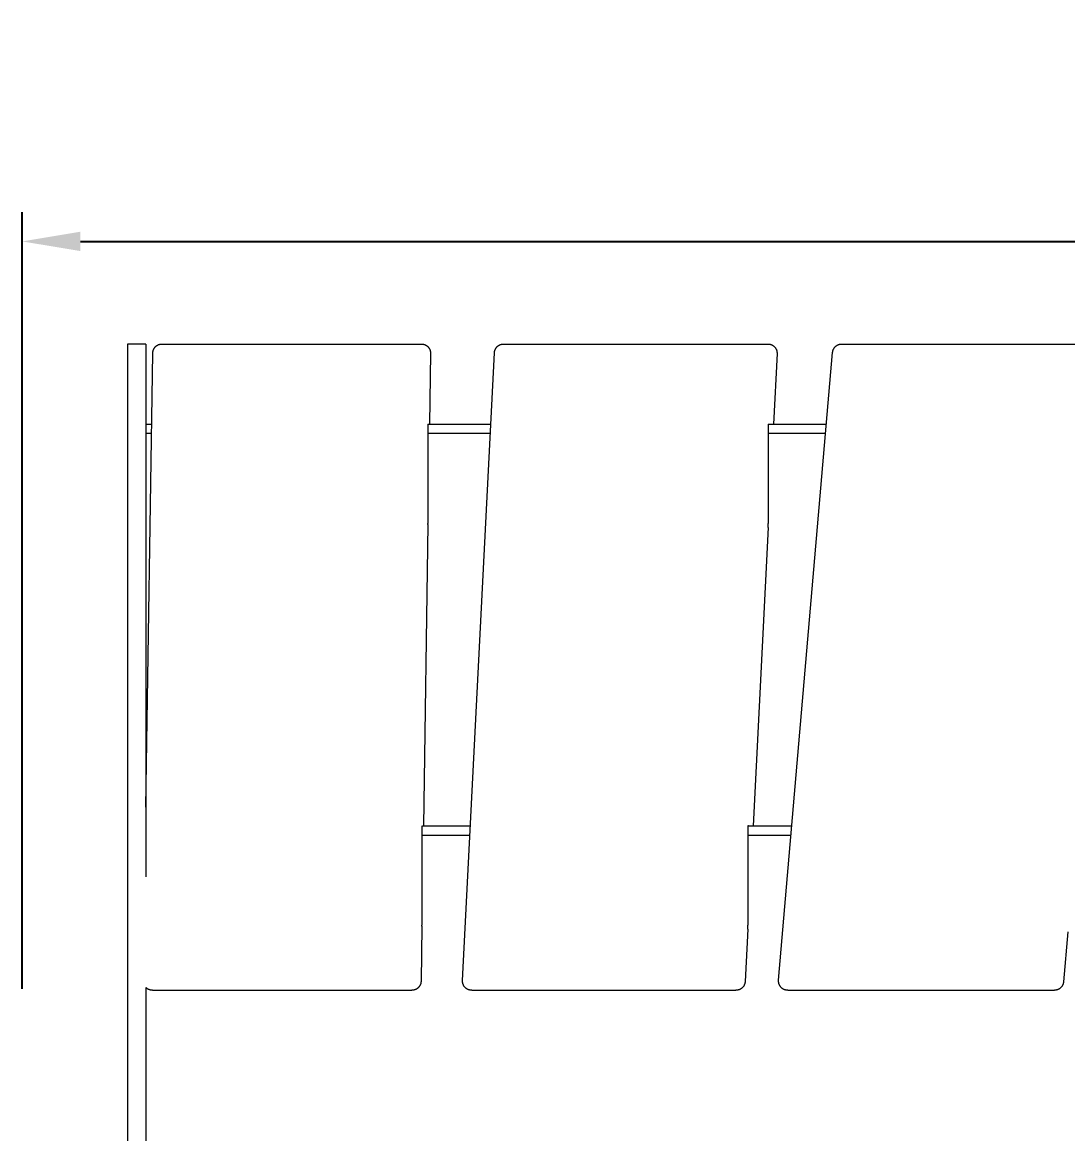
# Model space of a CAD drawing. Header units: inches. Extents: x -11 to 189, y -7 to 133.
# Drawn here: x 116.54 to 134.51, y 113.96 to 133.05 of the extents above; entities that cross this region are included whole.
import ezdxf

# ---------------------------------------------------------------- set-up
doc = ezdxf.new("R2010")
doc.units = ezdxf.units.IN
doc.layers.add('ZANO_R', color=7, linetype='Continuous', lineweight=0)
doc.layers.add('ZANO_W', color=1, linetype='Continuous', lineweight=0)
doc.styles.get("Standard").update_dxf_attribs({"font": 'arial.ttf'})
doc.dimstyles.new('amerykanie', dxfattribs={"dimtxt": 50, "dimasz": 50, "dimexe": 0.5, "dimexo": 0.5, "dimgap": 1, "dimtad": 1, "dimdec": 0, "dimzin": 0, "dimlunit": 5, "dimtxsty": 'Standard', "dimcen": 0.09, "dimclrd": 1, "dimclre": 1, "dimclrt": 1, "dimazin": 0, "dimtfac": 1, "dimtdec": 0, "dimtmove": 0, "dimatfit": 3, "dimfxl": 1, "dimtzin": 0, "dimarcsym": 1})

# ---------------------------------------------------------------- blocks, each defined once
blk = doc.blocks.new('*D405')
at = {"layer": 'ZANO_W', "color": 1, "lineweight": -2}
for p, q in [((116.545, 116.452), (116.545, 129.787)), ((179.816, 127.886), (179.816, 129.787)), ((117.545, 129.287), (178.816, 129.287))]:
    blk.add_line(p, q, dxfattribs=at)
at = {"layer": 'ZANO_W', "color": 1}
for points in [[(117.545, 129.454), (117.545, 129.121), (116.545, 129.287)], [(178.816, 129.121), (178.816, 129.454), (179.816, 129.287)]]:
    blk.add_solid(points, dxfattribs=at)
at = {"layer": 'ZANO_W', "color": 1, "insert": (148.18, 130.628), "char_height": 1.625, "attachment_point": 5}
blk.add_mtext('63 1/4', dxfattribs=at)

msp = doc.modelspace()

# ---------------------------------------------------------------- linework, layer by layer
at = {"layer": 'ZANO_R'}
for p, q in [((118.67051, 127.52506), (118.35555, 127.52506)), ((118.35555, 127.52506), (118.35555, 127.42144)), ((118.67051, 127.52506), (118.67051, 127.42144)), ((118.90296, 127.51908), (118.90822, 127.52047)), ((118.90822, 127.52047), (118.91353, 127.52168)), ((118.91353, 127.52168), (118.91888, 127.52271)), ((118.91888, 127.52271), (118.92425, 127.52356)), ((118.92425, 127.52356), (118.92966, 127.52421)), ((118.92966, 127.52421), (118.93508, 127.52468)), ((118.93508, 127.52468), (118.94052, 127.52497)), ((118.94052, 127.52497), (118.94596, 127.52506)), ((118.94596, 127.52506), (123.3516, 127.52506)), ((123.3516, 127.52506), (123.40386, 127.52506)), ((123.40386, 127.52506), (123.40929, 127.52497)), ((123.40929, 127.52497), (123.41471, 127.52469)), ((123.41471, 127.52469), (123.42012, 127.52422)), ((123.42012, 127.52422), (123.42551, 127.52356)), ((123.42551, 127.52356), (123.43087, 127.52273)), ((123.43087, 127.52273), (123.4362, 127.5217)), ((123.4362, 127.5217), (123.4415, 127.5205)), ((123.4415, 127.5205), (123.44674, 127.51911)), ((124.7736, 127.51908), (124.77886, 127.52048)), ((124.77886, 127.52048), (124.78416, 127.52169)), ((124.78416, 127.52169), (124.7895, 127.52272)), ((124.7895, 127.52272), (124.79488, 127.52356)), ((124.79488, 127.52356), (124.80028, 127.52421)), ((124.80028, 127.52421), (124.8057, 127.52468)), ((124.8057, 127.52468), (124.81113, 127.52497)), ((124.81113, 127.52497), (124.81657, 127.52506)), ((124.81657, 127.52506), (129.18275, 127.52506)), ((129.18275, 127.52506), (129.3584, 127.52506)), ((129.3584, 127.52506), (129.36383, 127.52497)), ((129.36383, 127.52497), (129.36925, 127.52469)), ((129.36925, 127.52469), (129.37467, 127.52422)), ((129.37467, 127.52422), (129.38006, 127.52356)), ((129.38006, 127.52356), (129.38543, 127.52272)), ((129.38543, 127.52272), (129.39076, 127.5217)), ((129.39076, 127.5217), (129.39606, 127.52049)), ((129.39606, 127.52049), (129.40131, 127.5191)), ((130.58451, 127.51909), (130.58976, 127.52048)), ((130.58976, 127.52048), (130.59507, 127.52169)), ((130.59507, 127.52169), (130.60041, 127.52272)), ((130.60041, 127.52272), (130.60578, 127.52356)), ((130.60578, 127.52356), (130.61118, 127.52422)), ((130.61118, 127.52422), (130.61659, 127.52468)), ((130.61659, 127.52468), (130.62202, 127.52497)), ((130.62202, 127.52497), (130.62746, 127.52506)), ((130.62746, 127.52506), (134.91177, 127.52506)), ((118.35555, 127.42144), (118.35555, 111.93451)), ((118.67051, 127.42144), (118.67051, 118.37576)), ((118.67051, 119.57335), (118.7885, 127.36996)), ((118.7885, 127.36996), (118.78868, 127.3754)), ((118.78868, 127.3754), (118.78904, 127.38084)), ((118.78904, 127.38084), (118.78959, 127.38625)), ((118.78959, 127.38625), (118.79033, 127.39164)), ((118.79033, 127.39164), (118.79125, 127.39701)), ((118.79125, 127.39701), (118.79236, 127.40234)), ((118.79236, 127.40234), (118.79366, 127.40763)), ((118.79366, 127.40763), (118.79513, 127.41287)), ((118.79513, 127.41287), (118.79679, 127.41805)), ((118.79679, 127.41805), (118.79862, 127.42318)), ((118.79862, 127.42318), (118.80063, 127.42824)), ((118.80063, 127.42824), (118.80282, 127.43323)), ((118.80282, 127.43323), (118.80517, 127.43813)), ((118.80517, 127.43813), (118.80769, 127.44296)), ((118.80769, 127.44296), (118.81038, 127.44769)), ((118.81038, 127.44769), (118.81323, 127.45233)), ((118.81323, 127.45233), (118.81624, 127.45687)), ((118.81624, 127.45687), (118.8194, 127.4613)), ((118.8194, 127.4613), (118.82272, 127.46562)), ((118.82272, 127.46562), (118.82618, 127.46982)), ((118.82618, 127.46982), (118.82978, 127.4739)), ((118.82978, 127.4739), (118.83353, 127.47785)), ((118.83353, 127.47785), (118.83741, 127.48167)), ((118.83741, 127.48167), (118.84142, 127.48535)), ((118.84142, 127.48535), (118.84555, 127.48889)), ((118.84555, 127.48889), (118.8498, 127.49229)), ((118.8498, 127.49229), (118.85417, 127.49554)), ((118.85417, 127.49554), (118.85865, 127.49864)), ((118.85865, 127.49864), (118.86323, 127.50158)), ((118.86323, 127.50158), (118.86791, 127.50436)), ((118.86791, 127.50436), (118.87268, 127.50697)), ((118.87268, 127.50697), (118.87755, 127.50942)), ((118.87755, 127.50942), (118.88249, 127.5117)), ((118.88249, 127.5117), (118.88751, 127.51381)), ((118.88751, 127.51381), (118.8926, 127.51574)), ((118.8926, 127.51574), (118.89775, 127.5175)), ((118.89775, 127.5175), (118.90296, 127.51908)), ((123.44674, 127.51911), (123.45194, 127.51754)), ((123.45194, 127.51754), (123.45708, 127.51579)), ((123.45708, 127.51579), (123.46216, 127.51387)), ((123.46216, 127.51387), (123.46717, 127.51177)), ((123.46717, 127.51177), (123.4721, 127.50951)), ((123.4721, 127.50951), (123.47695, 127.50707)), ((123.47695, 127.50707), (123.48172, 127.50447)), ((123.48172, 127.50447), (123.48639, 127.5017)), ((123.48639, 127.5017), (123.49096, 127.49878)), ((123.49096, 127.49878), (123.49543, 127.4957)), ((123.49543, 127.4957), (123.4998, 127.49246)), ((123.4998, 127.49246), (123.50404, 127.48908)), ((123.50404, 127.48908), (123.50817, 127.48556)), ((123.50817, 127.48556), (123.51218, 127.48189)), ((123.51218, 127.48189), (123.51605, 127.47809)), ((123.51605, 127.47809), (123.51979, 127.47416)), ((123.51979, 127.47416), (123.5234, 127.4701)), ((123.5234, 127.4701), (123.52686, 127.46592)), ((123.52686, 127.46592), (123.53018, 127.46162)), ((123.53018, 127.46162), (123.53335, 127.45721)), ((123.53335, 127.45721), (123.53636, 127.45269)), ((123.53636, 127.45269), (123.53921, 127.44807)), ((123.53921, 127.44807), (123.54191, 127.44336)), ((123.54191, 127.44336), (123.54444, 127.43855)), ((123.56132, 127.3652), (123.54289, 126.14711)), ((123.54444, 127.43855), (123.5468, 127.43367)), ((123.5468, 127.43367), (123.54899, 127.4287)), ((123.54899, 127.4287), (123.55101, 127.42366)), ((123.55101, 127.42366), (123.55286, 127.41856)), ((123.55286, 127.41856), (123.55453, 127.41339)), ((123.55453, 127.41339), (123.55602, 127.40817)), ((123.55602, 127.40817), (123.55733, 127.4029)), ((123.55733, 127.4029), (123.55845, 127.39759)), ((123.55845, 127.39759), (123.55939, 127.39224)), ((123.55939, 127.39224), (123.56015, 127.38687)), ((123.56015, 127.38687), (123.56072, 127.38147)), ((123.56072, 127.38147), (123.56111, 127.37605)), ((123.56111, 127.37605), (123.56131, 127.37063)), ((123.56131, 127.37063), (123.56132, 127.3652)), ((124.1108, 116.59181), (124.65929, 127.37558)), ((124.65929, 127.37558), (124.65966, 127.38101)), ((124.65966, 127.38101), (124.66022, 127.38642)), ((124.66022, 127.38642), (124.66096, 127.39181)), ((124.66096, 127.39181), (124.66189, 127.39717)), ((124.66189, 127.39717), (124.66301, 127.40249)), ((124.66301, 127.40249), (124.66431, 127.40777)), ((124.66431, 127.40777), (124.66578, 127.41301)), ((124.66578, 127.41301), (124.66744, 127.41819)), ((124.66744, 127.41819), (124.66928, 127.42331)), ((124.66928, 127.42331), (124.67129, 127.42836)), ((124.67129, 127.42836), (124.67348, 127.43334)), ((124.67348, 127.43334), (124.67584, 127.43825)), ((124.67584, 127.43825), (124.67836, 127.44307)), ((124.67836, 127.44307), (124.68105, 127.44779)), ((124.68105, 127.44779), (124.6839, 127.45243)), ((124.6839, 127.45243), (124.68691, 127.45696)), ((124.68691, 127.45696), (124.69008, 127.46138)), ((124.69008, 127.46138), (124.69339, 127.4657)), ((124.69339, 127.4657), (124.69685, 127.46989)), ((124.69685, 127.46989), (124.70046, 127.47397)), ((124.70046, 127.47397), (124.7042, 127.47791)), ((124.7042, 127.47791), (124.70808, 127.48173)), ((124.70808, 127.48173), (124.71209, 127.48541)), ((124.71209, 127.48541), (124.71622, 127.48895)), ((124.71622, 127.48895), (124.72047, 127.49234)), ((124.72047, 127.49234), (124.72484, 127.49558)), ((124.72484, 127.49558), (124.72931, 127.49868)), ((124.72931, 127.49868), (124.73389, 127.50161)), ((124.73389, 127.50161), (124.73857, 127.50439)), ((124.73857, 127.50439), (124.74334, 127.507)), ((124.74334, 127.507), (124.7482, 127.50944)), ((124.7482, 127.50944), (124.75314, 127.51172)), ((124.75314, 127.51172), (124.75816, 127.51383)), ((124.75816, 127.51383), (124.76324, 127.51576)), ((124.76324, 127.51576), (124.76839, 127.51751)), ((124.76839, 127.51751), (124.7736, 127.51908)), ((129.40131, 127.5191), (129.40651, 127.51753)), ((129.40651, 127.51753), (129.41166, 127.51578)), ((129.41166, 127.51578), (129.41674, 127.51385)), ((129.41674, 127.51385), (129.42175, 127.51175)), ((129.42175, 127.51175), (129.42669, 127.50948)), ((129.42669, 127.50948), (129.43154, 127.50704)), ((129.43154, 127.50704), (129.43631, 127.50444)), ((129.43631, 127.50444), (129.44098, 127.50167)), ((129.44098, 127.50167), (129.44556, 127.49874)), ((129.44556, 127.49874), (129.45003, 127.49565)), ((129.45003, 127.49565), (129.45439, 127.49242)), ((129.51567, 127.35958), (129.454, 126.14711)), ((129.45439, 127.49242), (129.45864, 127.48903)), ((129.45864, 127.48903), (129.46277, 127.4855)), ((129.46277, 127.4855), (129.46678, 127.48183)), ((129.46678, 127.48183), (129.47066, 127.47802)), ((129.47066, 127.47802), (129.4744, 127.47408)), ((129.4744, 127.47408), (129.478, 127.47002)), ((129.478, 127.47002), (129.48147, 127.46583)), ((129.48147, 127.46583), (129.48478, 127.46153)), ((129.48478, 127.46153), (129.48795, 127.45711)), ((129.48795, 127.45711), (129.49096, 127.45259)), ((129.49096, 127.45259), (129.49381, 127.44797)), ((129.49381, 127.44797), (129.49651, 127.44325)), ((129.49651, 127.44325), (129.49903, 127.43844)), ((129.49903, 127.43844), (129.50139, 127.43355)), ((129.50139, 127.43355), (129.50358, 127.42857)), ((129.50358, 127.42857), (129.5056, 127.42353)), ((129.5056, 127.42353), (129.50744, 127.41842)), ((129.50744, 127.41842), (129.50911, 127.41325)), ((129.50911, 127.41325), (129.51059, 127.40802)), ((129.51059, 127.40802), (129.5119, 127.40275)), ((129.5119, 127.40275), (129.51302, 127.39743)), ((129.51302, 127.39743), (129.51396, 127.39208)), ((129.51396, 127.39208), (129.51471, 127.3867)), ((129.51471, 127.3867), (129.51528, 127.38129)), ((129.51528, 127.38129), (129.51566, 127.37587)), ((129.51566, 127.37587), (129.51585, 127.37044)), ((129.51585, 127.36501), (129.51567, 127.35958)), ((129.51585, 127.37044), (129.51585, 127.36501)), ((129.54211, 116.59732), (130.47056, 127.38109)), ((130.47056, 127.38109), (130.47112, 127.3865)), ((130.47112, 127.3865), (130.47187, 127.39188)), ((130.47187, 127.39188), (130.4728, 127.39724)), ((130.4728, 127.39724), (130.47392, 127.40256)), ((130.47392, 127.40256), (130.47522, 127.40784)), ((130.47522, 127.40784), (130.4767, 127.41308)), ((130.4767, 127.41308), (130.47836, 127.41825)), ((130.47836, 127.41825), (130.4802, 127.42337)), ((130.4802, 127.42337), (130.48221, 127.42842)), ((130.48221, 127.42842), (130.4844, 127.4334)), ((130.4844, 127.4334), (130.48676, 127.4383)), ((130.48676, 127.4383), (130.48928, 127.44312)), ((130.48928, 127.44312), (130.49197, 127.44784)), ((130.49197, 127.44784), (130.49482, 127.45247)), ((130.49482, 127.45247), (130.49783, 127.457)), ((130.49783, 127.457), (130.501, 127.46143)), ((130.501, 127.46143), (130.50431, 127.46574)), ((130.50431, 127.46574), (130.50778, 127.46993)), ((130.50778, 127.46993), (130.51138, 127.474)), ((130.51138, 127.474), (130.51512, 127.47794)), ((130.51512, 127.47794), (130.519, 127.48176)), ((130.519, 127.48176), (130.52301, 127.48543)), ((130.52301, 127.48543), (130.52714, 127.48897)), ((130.52714, 127.48897), (130.53139, 127.49236)), ((130.53139, 127.49236), (130.53576, 127.4956)), ((130.53576, 127.4956), (130.54023, 127.49869)), ((130.54023, 127.49869), (130.54481, 127.50163)), ((130.54481, 127.50163), (130.54949, 127.5044)), ((130.54949, 127.5044), (130.55426, 127.50701)), ((130.55426, 127.50701), (130.55912, 127.50946)), ((130.55912, 127.50946), (130.56405, 127.51173)), ((130.56405, 127.51173), (130.56907, 127.51383)), ((130.56907, 127.51383), (130.57415, 127.51576)), ((130.57415, 127.51576), (130.5793, 127.51752)), ((130.5793, 127.51752), (130.58451, 127.51909)), ((118.67051, 126.14711), (118.76999, 126.14711)), ((123.51696, 126.14711), (124.59681, 126.14711)), ((123.51696, 126.14711), (123.51696, 124.44418)), ((129.36564, 126.14711), (130.36432, 126.14711)), ((129.36564, 126.14711), (129.36564, 124.44418)), ((118.76761, 125.98963), (118.67051, 125.98963)), ((124.5888, 125.98963), (123.51696, 125.98963)), ((130.35076, 125.98963), (129.36564, 125.98963)), ((123.51681, 124.42381), (123.43848, 119.24825)), ((123.51681, 124.42381), (123.51696, 124.44418)), ((129.36391, 124.3758), (129.10311, 119.24825)), ((129.36391, 124.3758), (129.36521, 124.40998)), ((129.36521, 124.40998), (129.36564, 124.44418)), ((123.41255, 119.24825), (123.41255, 117.54533)), ((123.42544, 119.24825), (124.24592, 119.24825)), ((129.02397, 119.24825), (129.01475, 119.24825)), ((129.01475, 119.24825), (129.01475, 117.54533)), ((129.02397, 119.24825), (129.77035, 119.24825)), ((123.41255, 119.09077), (124.23791, 119.09077)), ((129.01475, 119.09077), (129.75679, 119.09077)), ((123.4124, 117.52496), (123.39812, 116.58143)), ((123.4124, 117.52496), (123.41255, 117.54533)), ((129.01302, 117.47694), (128.96718, 116.57581)), ((129.01302, 117.47694), (129.01431, 117.51112)), ((129.01431, 117.51112), (129.01475, 117.54533)), ((134.51154, 117.42985), (134.43753, 116.5703)), ((118.67051, 116.47336), (118.67051, 111.93451)), ((118.67438, 116.46956), (118.67051, 116.47336)), ((118.67839, 116.46588), (118.67438, 116.46956)), ((118.68252, 116.46235), (118.67839, 116.46588)), ((118.68677, 116.45897), (118.68252, 116.46235)), ((118.69113, 116.45573), (118.68677, 116.45897)), ((118.6956, 116.45265), (118.69113, 116.45573)), ((118.70018, 116.44972), (118.6956, 116.45265)), ((118.70485, 116.44695), (118.70018, 116.44972)), ((123.32339, 116.44981), (123.31871, 116.44703)), ((123.32797, 116.45275), (123.32339, 116.44981)), ((123.33245, 116.45585), (123.32797, 116.45275)), ((123.33682, 116.4591), (123.33245, 116.45585)), ((123.34107, 116.46249), (123.33682, 116.4591)), ((123.3452, 116.46604), (123.34107, 116.46249)), ((123.34921, 116.46972), (123.3452, 116.46604)), ((123.35309, 116.47354), (123.34921, 116.46972)), ((123.35683, 116.47749), (123.35309, 116.47354)), ((123.36044, 116.48157), (123.35683, 116.47749)), ((123.3639, 116.48577), (123.36044, 116.48157)), ((123.36722, 116.49009), (123.3639, 116.48577)), ((123.37038, 116.49452), (123.36722, 116.49009)), ((123.37339, 116.49906), (123.37038, 116.49452)), ((123.37624, 116.5037), (123.37339, 116.49906)), ((123.37893, 116.50843), (123.37624, 116.5037)), ((123.38145, 116.51326), (123.37893, 116.50843)), ((123.3838, 116.51816), (123.38145, 116.51326)), ((123.38599, 116.52315), (123.3838, 116.51816)), ((123.388, 116.52821), (123.38599, 116.52315)), ((123.38983, 116.53334), (123.388, 116.52821)), ((123.39149, 116.53852), (123.38983, 116.53334)), ((123.39296, 116.54376), (123.39149, 116.53852)), ((123.39425, 116.54905), (123.39296, 116.54376)), ((123.39536, 116.55438), (123.39425, 116.54905)), ((123.39629, 116.55974), (123.39536, 116.55438)), ((123.39703, 116.56514), (123.39629, 116.55974)), ((123.39758, 116.57055), (123.39703, 116.56514)), ((123.39794, 116.57599), (123.39758, 116.57055)), ((123.39812, 116.58143), (123.39794, 116.57599)), ((124.11062, 116.58638), (124.1108, 116.59181)), ((124.11062, 116.58095), (124.11062, 116.58638)), ((124.11082, 116.57552), (124.11062, 116.58095)), ((124.1112, 116.5701), (124.11082, 116.57552)), ((124.11176, 116.56469), (124.1112, 116.5701)), ((124.11252, 116.55931), (124.11176, 116.56469)), ((124.11345, 116.55396), (124.11252, 116.55931)), ((124.11458, 116.54864), (124.11345, 116.55396)), ((124.11588, 116.54337), (124.11458, 116.54864)), ((124.11737, 116.53814), (124.11588, 116.54337)), ((124.11903, 116.53297), (124.11737, 116.53814)), ((124.12087, 116.52786), (124.11903, 116.53297)), ((124.12289, 116.52282), (124.12087, 116.52786)), ((124.12508, 116.51784), (124.12289, 116.52282)), ((124.12744, 116.51295), (124.12508, 116.51784)), ((124.12997, 116.50814), (124.12744, 116.51295)), ((124.13266, 116.50342), (124.12997, 116.50814)), ((124.13552, 116.4988), (124.13266, 116.50342)), ((124.13853, 116.49428), (124.13552, 116.4988)), ((124.14169, 116.48986), (124.13853, 116.49428)), ((124.14501, 116.48556), (124.14169, 116.48986)), ((124.14847, 116.48137), (124.14501, 116.48556)), ((124.15208, 116.4773), (124.14847, 116.48137)), ((124.15582, 116.47337), (124.15208, 116.4773)), ((124.1597, 116.46956), (124.15582, 116.47337)), ((124.1637, 116.46589), (124.1597, 116.46956)), ((124.16783, 116.46236), (124.1637, 116.46589)), ((124.17208, 116.45897), (124.16783, 116.46236)), ((124.17644, 116.45574), (124.17208, 116.45897)), ((124.18092, 116.45265), (124.17644, 116.45574)), ((124.18549, 116.44972), (124.18092, 116.45265)), ((124.19017, 116.44695), (124.18549, 116.44972)), ((128.89258, 116.44978), (128.8879, 116.447)), ((128.89716, 116.45271), (128.89258, 116.44978)), ((128.90164, 116.45581), (128.89716, 116.45271)), ((128.906, 116.45905), (128.90164, 116.45581)), ((128.91026, 116.46244), (128.906, 116.45905)), ((128.91439, 116.46598), (128.91026, 116.46244)), ((128.9184, 116.46966), (128.91439, 116.46598)), ((128.92227, 116.47348), (128.9184, 116.46966)), ((128.92602, 116.47742), (128.92227, 116.47348)), ((128.92962, 116.4815), (128.92602, 116.47742)), ((128.93308, 116.48569), (128.92962, 116.4815)), ((128.9364, 116.49001), (128.93308, 116.48569)), ((128.93956, 116.49443), (128.9364, 116.49001)), ((128.94257, 116.49896), (128.93956, 116.49443)), ((128.94542, 116.50359), (128.94257, 116.49896)), ((128.94811, 116.50832), (128.94542, 116.50359)), ((128.95064, 116.51314), (128.94811, 116.50832)), ((128.953, 116.51804), (128.95064, 116.51314)), ((128.95518, 116.52303), (128.953, 116.51804)), ((128.95719, 116.52808), (128.95518, 116.52303)), ((128.95903, 116.5332), (128.95719, 116.52808)), ((128.96069, 116.53838), (128.95903, 116.5332)), ((128.96217, 116.54362), (128.96069, 116.53838)), ((128.96347, 116.5489), (128.96217, 116.54362)), ((128.96458, 116.55422), (128.96347, 116.5489)), ((128.96551, 116.55958), (128.96458, 116.55422)), ((128.96625, 116.56497), (128.96551, 116.55958)), ((128.96681, 116.57038), (128.96625, 116.56497)), ((128.96718, 116.57581), (128.96681, 116.57038)), ((129.54155, 116.58646), (129.54174, 116.5919)), ((129.54155, 116.58103), (129.54155, 116.58646)), ((129.54174, 116.5756), (129.54155, 116.58103)), ((129.54174, 116.5919), (129.54211, 116.59732)), ((129.54212, 116.57018), (129.54174, 116.5756)), ((129.54268, 116.56477), (129.54212, 116.57018)), ((129.54343, 116.55939), (129.54268, 116.56477)), ((129.54437, 116.55403), (129.54343, 116.55939)), ((129.54549, 116.54871), (129.54437, 116.55403)), ((129.54679, 116.54344), (129.54549, 116.54871)), ((129.54827, 116.53821), (129.54679, 116.54344)), ((129.54994, 116.53303), (129.54827, 116.53821)), ((129.55178, 116.52792), (129.54994, 116.53303)), ((129.5538, 116.52287), (129.55178, 116.52792)), ((129.55598, 116.5179), (129.5538, 116.52287)), ((129.55834, 116.513), (129.55598, 116.5179)), ((129.56087, 116.50819), (129.55834, 116.513)), ((129.56356, 116.50347), (129.56087, 116.50819)), ((129.56642, 116.49884), (129.56356, 116.50347)), ((129.56943, 116.49432), (129.56642, 116.49884)), ((129.57259, 116.4899), (129.56943, 116.49432)), ((129.57591, 116.48559), (129.57259, 116.4899)), ((129.57937, 116.4814), (129.57591, 116.48559)), ((129.58298, 116.47734), (129.57937, 116.4814)), ((129.58672, 116.4734), (129.58298, 116.47734)), ((129.5906, 116.46959), (129.58672, 116.4734)), ((129.5946, 116.46591), (129.5906, 116.46959)), ((129.59873, 116.46238), (129.5946, 116.46591)), ((129.60298, 116.45899), (129.59873, 116.46238)), ((129.60735, 116.45575), (129.60298, 116.45899)), ((129.61182, 116.45267), (129.60735, 116.45575)), ((129.6164, 116.44974), (129.61182, 116.45267)), ((129.62107, 116.44697), (129.6164, 116.44974)), ((134.36329, 116.44976), (134.35861, 116.44699)), ((134.36786, 116.4527), (134.36329, 116.44976)), ((134.37234, 116.45579), (134.36786, 116.4527)), ((134.3767, 116.45903), (134.37234, 116.45579)), ((134.38096, 116.46242), (134.3767, 116.45903)), ((134.38509, 116.46596), (134.38096, 116.46242)), ((134.38909, 116.46963), (134.38509, 116.46596)), ((134.39297, 116.47344), (134.38909, 116.46963)), ((134.39671, 116.47739), (134.39297, 116.47344)), ((134.40032, 116.48146), (134.39671, 116.47739)), ((134.40378, 116.48565), (134.40032, 116.48146)), ((134.4071, 116.48996), (134.40378, 116.48565)), ((134.41026, 116.49439), (134.4071, 116.48996)), ((134.41327, 116.49892), (134.41026, 116.49439)), ((134.41612, 116.50355), (134.41327, 116.49892)), ((134.41882, 116.50827), (134.41612, 116.50355)), ((134.42134, 116.51309), (134.41882, 116.50827)), ((134.4237, 116.51799), (134.42134, 116.51309)), ((134.42589, 116.52297), (134.4237, 116.51799)), ((134.4279, 116.52802), (134.42589, 116.52297)), ((134.42974, 116.53313), (134.4279, 116.52802)), ((134.4314, 116.53831), (134.42974, 116.53313)), ((134.43288, 116.54355), (134.4314, 116.53831)), ((134.43418, 116.54883), (134.43288, 116.54355)), ((134.4353, 116.55415), (134.43418, 116.54883)), ((134.43623, 116.55951), (134.4353, 116.55415)), ((134.43697, 116.56489), (134.43623, 116.55951)), ((134.43753, 116.5703), (134.43697, 116.56489)), ((118.70962, 116.44434), (118.70485, 116.44695)), ((118.71448, 116.4419), (118.70962, 116.44434)), ((118.71941, 116.43963), (118.71448, 116.4419)), ((118.72442, 116.43753), (118.71941, 116.43963)), ((118.7295, 116.43561), (118.72442, 116.43753)), ((118.73465, 116.43386), (118.7295, 116.43561)), ((118.73985, 116.43229), (118.73465, 116.43386)), ((118.7451, 116.4309), (118.73985, 116.43229)), ((118.7504, 116.42969), (118.7451, 116.4309)), ((118.75573, 116.42867), (118.7504, 116.42969)), ((118.7611, 116.42783), (118.75573, 116.42867)), ((118.76649, 116.42717), (118.7611, 116.42783)), ((118.7719, 116.4267), (118.76649, 116.42717)), ((118.77733, 116.42642), (118.7719, 116.4267)), ((118.78276, 116.42633), (118.77733, 116.42642)), ((118.78276, 116.42633), (123.1884, 116.42633)), ((123.1884, 116.42633), (123.24066, 116.42633)), ((123.2461, 116.42642), (123.24066, 116.42633)), ((123.25154, 116.42671), (123.2461, 116.42642)), ((123.25696, 116.42718), (123.25154, 116.42671)), ((123.26237, 116.42783), (123.25696, 116.42718)), ((123.26774, 116.42868), (123.26237, 116.42783)), ((123.27309, 116.4297), (123.26774, 116.42868)), ((123.2784, 116.43092), (123.27309, 116.4297)), ((123.28366, 116.43231), (123.2784, 116.43092)), ((123.28887, 116.43389), (123.28366, 116.43231)), ((123.29402, 116.43565), (123.28887, 116.43389)), ((123.29911, 116.43758), (123.29402, 116.43565)), ((123.30413, 116.43969), (123.29911, 116.43758)), ((123.30907, 116.44197), (123.30413, 116.43969)), ((123.31394, 116.44442), (123.30907, 116.44197)), ((123.31871, 116.44703), (123.31394, 116.44442)), ((124.19493, 116.44435), (124.19017, 116.44695)), ((124.19979, 116.44191), (124.19493, 116.44435)), ((124.20472, 116.43964), (124.19979, 116.44191)), ((124.20974, 116.43754), (124.20472, 116.43964)), ((124.21482, 116.43561), (124.20974, 116.43754)), ((124.21996, 116.43386), (124.21482, 116.43561)), ((124.22516, 116.43229), (124.21996, 116.43386)), ((124.23041, 116.4309), (124.22516, 116.43229)), ((124.23571, 116.42969), (124.23041, 116.4309)), ((124.24105, 116.42867), (124.23571, 116.42969)), ((124.24641, 116.42783), (124.24105, 116.42867)), ((124.25181, 116.42717), (124.24641, 116.42783)), ((124.25722, 116.4267), (124.25181, 116.42717)), ((124.26265, 116.42642), (124.25722, 116.4267)), ((124.26808, 116.42633), (124.26265, 116.42642)), ((124.26808, 116.42633), (128.63426, 116.42633)), ((128.63426, 116.42633), (128.8099, 116.42633)), ((128.81534, 116.42642), (128.8099, 116.42633)), ((128.82078, 116.42671), (128.81534, 116.42642)), ((128.8262, 116.42717), (128.82078, 116.42671)), ((128.8316, 116.42783), (128.8262, 116.42717)), ((128.83697, 116.42867), (128.8316, 116.42783)), ((128.84231, 116.4297), (128.83697, 116.42867)), ((128.84762, 116.43091), (128.84231, 116.4297)), ((128.85287, 116.4323), (128.84762, 116.43091)), ((128.85808, 116.43388), (128.85287, 116.4323)), ((128.86323, 116.43563), (128.85808, 116.43388)), ((128.86832, 116.43756), (128.86323, 116.43563)), ((128.87333, 116.43967), (128.86832, 116.43756)), ((128.87827, 116.44194), (128.87333, 116.43967)), ((128.88313, 116.44439), (128.87827, 116.44194)), ((128.8879, 116.447), (128.88313, 116.44439)), ((129.62584, 116.44436), (129.62107, 116.44697)), ((129.6307, 116.44192), (129.62584, 116.44436)), ((129.63563, 116.43964), (129.6307, 116.44192)), ((129.64065, 116.43754), (129.63563, 116.43964)), ((129.64573, 116.43562), (129.64065, 116.43754)), ((129.65087, 116.43387), (129.64573, 116.43562)), ((129.65608, 116.43229), (129.65087, 116.43387)), ((129.66133, 116.4309), (129.65608, 116.43229)), ((129.66663, 116.42969), (129.66133, 116.4309)), ((129.67197, 116.42867), (129.66663, 116.42969)), ((129.67734, 116.42783), (129.67197, 116.42867)), ((129.68273, 116.42717), (129.67734, 116.42783)), ((129.68815, 116.4267), (129.68273, 116.42717)), ((129.69357, 116.42642), (129.68815, 116.4267)), ((129.69901, 116.42633), (129.69357, 116.42642)), ((129.69901, 116.42633), (133.98331, 116.42633)), ((133.98331, 116.42633), (134.28063, 116.42633)), ((134.28607, 116.42642), (134.28063, 116.42633)), ((134.2915, 116.4267), (134.28607, 116.42642)), ((134.29692, 116.42717), (134.2915, 116.4267)), ((134.30232, 116.42783), (134.29692, 116.42717)), ((134.30769, 116.42867), (134.30232, 116.42783)), ((134.31303, 116.4297), (134.30769, 116.42867)), ((134.31833, 116.43091), (134.31303, 116.4297)), ((134.32359, 116.4323), (134.31833, 116.43091)), ((134.32879, 116.43387), (134.32359, 116.4323)), ((134.33394, 116.43563), (134.32879, 116.43387)), ((134.33903, 116.43756), (134.33394, 116.43563)), ((134.34404, 116.43966), (134.33903, 116.43756)), ((134.34898, 116.44193), (134.34404, 116.43966)), ((134.35384, 116.44438), (134.34898, 116.44193)), ((134.35861, 116.44699), (134.35384, 116.44438))]:
    msp.add_line(p, q, dxfattribs=at)

# ---------------------------------------------------------------- dimensions: what is measured, and where the dimension line sits
at = {"layer": 'ZANO_W'}
dim = msp.add_linear_dim(base=(179.81591, 129.28729), p1=(116.54452, 115.95209), p2=(179.81591, 127.38558), dimstyle='amerykanie', override={"dimtxt": 1.625, "dimasz": 1, "dimgap": 0.5, "dimdec": 4, "dimaunit": 1, "dimadec": 1, "dimtdec": 4, "dimtmove": 1, "dimfrac": 2}, dxfattribs=at)
dim.commit()
dim.dimension.update_dxf_attribs({"geometry": '*D405', "text_midpoint": (148.18022, 130.62806)})

doc.saveas('drawing.dxf')
